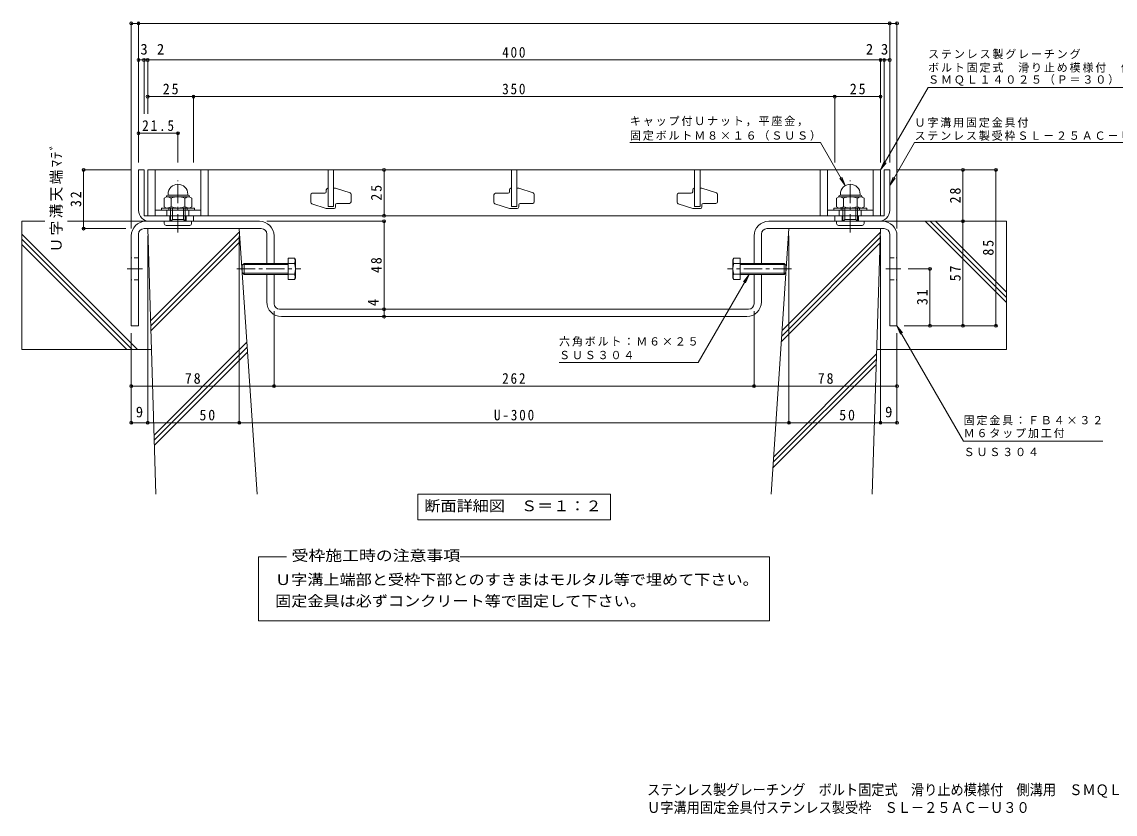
# Model space of a CAD drawing. Units: millimetres at full size. Extents: x -437 to 461, y -392 to 305.
# Drawn here: x -437 to 160, y -392 to 41 of the extents above; entities that cross this region are included whole.
import ezdxf
from ezdxf.enums import TextEntityAlignment as Align

# ---------------------------------------------------------------- set-up
doc = ezdxf.new("R2010")
doc.units = ezdxf.units.MM
doc.header["$LTSCALE"] = 2
doc.header["$PDMODE"] = 32
doc.header["$PDSIZE"] = 1.6
doc.linetypes.add('CHAIN1', pattern=[8, 5, -1, 1, -1])
doc.linetypes.add('DASHED1', pattern=[1.8, 1.2, -0.6])
for name, color, linetype, lineweight in [('D-1_躯体', 2, 'Continuous', 9), ('D-2_仕上', 3, 'Continuous', 9), ('D-4_文字', 7, 'Continuous', 9), ('D-5_建具', 7, 'Continuous', 9), ('D-6_間仕切', 6, 'Continuous', 5), ('D-8_ハッチ', 3, 'Continuous', 9), ('D-A_インテリア', 2, 'Continuous', 9), ('D-B_衛生陶器', 2, 'Continuous', 9)]:
    doc.layers.add(name, color=color, linetype=linetype, lineweight=lineweight)
doc.layers.add('F-0_F-0ﾚｲﾔ', color=2, linetype='Continuous')
doc.styles.add('ＭＳ ゴシック', font='')
doc.styles.get('ＭＳ ゴシック').set_extended_font_data('MS Gothic')

msp = doc.modelspace()

# ---------------------------------------------------------------- linework, layer by layer
at = {"layer": 'D-1_躯体'}
for p, q in [((-373.179, -40.274), (-373.179, -62.274)), ((33.821, -65.074), (33.821, -40.274)), ((33.821, -40.274), (36.821, -40.274)), ((36.821, -40.274), (36.821, -62.274)), ((-356.179, -68.274), (-356.179, -65.274)), ((-347.179, -68.274), (-347.179, -65.274)), ((10.821, -68.274), (10.821, -65.274)), ((19.821, -68.274), (19.821, -65.274))]:
    msp.add_line(p, q, dxfattribs=at)
for points in [[(-370.179, -65.074), (-370.179, -40.274), (-373.179, -40.274)], [(-367.179, -68.274), (-343.179, -68.274), (-343.179, -65.274), (-369.979, -65.274)], [(30.821, -68.274), (6.821, -68.274), (6.821, -65.274), (33.621, -65.274)]]:
    msp.add_lwpolyline(points, dxfattribs=at)
for centre, radius, start, end in [((-367.179, -62.274), 6, 180, 270), ((-369.979, -65.074), 0.2, 180, 270), ((30.821, -62.274), 6, 270, 0), ((33.621, -65.074), 0.2, 270, 0)]:
    msp.add_arc(centre, radius, start, end, dxfattribs=at)
at = {"layer": 'D-2_仕上'}
for p, q in [((-368.179, -65.274), (-368.179, -40.274)), ((-364.179, -65.274), (-364.179, -40.274)), ((-339.179, -65.274), (-339.179, -40.274)), ((-335.179, -65.274), (-335.179, -40.274)), ((-269.679, -60.274), (-269.679, -40.274)), ((-266.679, -40.274), (-266.679, -60.274)), ((-169.679, -60.274), (-169.679, -40.274)), ((-166.679, -40.274), (-166.679, -60.274)), ((-69.679, -60.274), (-69.679, -40.274)), ((-66.679, -40.274), (-66.679, -60.274)), ((-1.179, -40.274), (-1.179, -65.274)), ((2.821, -40.274), (2.821, -65.274)), ((27.821, -40.274), (27.821, -65.274)), ((-278.379, -53.024), (-271.479, -53.024)), ((-270.679, -52.224), (-270.679, -51.074)), ((-269.879, -50.274), (-269.679, -50.274)), ((-257.179, -53.606), (-257.179, -57.724)), ((-178.379, -53.024), (-171.479, -53.024)), ((-170.679, -52.224), (-170.679, -51.074)), ((-169.879, -50.274), (-169.679, -50.274)), ((-157.179, -53.606), (-157.179, -57.724)), ((-78.379, -53.024), (-71.479, -53.024)), ((-70.679, -52.224), (-70.679, -51.074)), ((-69.879, -50.274), (-69.679, -50.274)), ((-57.179, -53.606), (-57.179, -57.724)), ((-279.179, -57.942), (-279.179, -53.824)), ((-270.679, -61.274), (-278.625, -58.703)), ((-265.679, -59.324), (-265.679, -60.474)), ((-257.979, -58.524), (-264.879, -58.524)), ((-179.179, -57.942), (-179.179, -53.824)), ((-170.679, -61.274), (-178.625, -58.703)), ((-165.679, -59.324), (-165.679, -60.474)), ((-157.979, -58.524), (-164.879, -58.524)), ((-79.179, -57.942), (-79.179, -53.824)), ((-70.679, -61.274), (-78.625, -58.703)), ((-65.679, -59.324), (-65.679, -60.474)), ((-57.979, -58.524), (-64.879, -58.524)), ((31.821, -65.274), (-368.179, -65.274)), ((-339.179, -62.274), (-364.179, -62.274)), ((-357.679, -65.274), (-357.679, -62.274)), ((-345.679, -65.274), (-345.679, -62.274)), ((-266.479, -61.274), (-270.679, -61.274)), ((-269.679, -60.274), (-266.679, -60.274)), ((-166.479, -61.274), (-170.679, -61.274)), ((-169.679, -60.274), (-166.679, -60.274)), ((-66.479, -61.274), (-70.679, -61.274)), ((-69.679, -60.274), (-66.679, -60.274)), ((27.821, -62.274), (2.821, -62.274)), ((9.321, -65.274), (9.321, -62.274)), ((21.321, -65.274), (21.321, -62.274))]:
    msp.add_line(p, q, dxfattribs=at)
for points in [[(-368.179, -40.274), (31.821, -40.274), (31.821, -65.274)], [(-266.679, -50.274), (-265.679, -50.274), (-257.733, -52.844)], [(-166.679, -50.274), (-165.679, -50.274), (-157.733, -52.844)], [(-66.679, -50.274), (-65.679, -50.274), (-57.733, -52.844)]]:
    msp.add_lwpolyline(points, dxfattribs=at)
for centre, start, end in [((-278.379, -53.824), 90, 180), ((-271.479, -52.224), 270, 0), ((-269.879, -51.074), 90, 180), ((-257.979, -53.606), 0, 72.07208), ((-178.379, -53.824), 90, 180), ((-171.479, -52.224), 270, 0), ((-169.879, -51.074), 90, 180), ((-157.979, -53.606), 0, 72.07208), ((-78.379, -53.824), 90, 180), ((-71.479, -52.224), 270, 0), ((-69.879, -51.074), 90, 180), ((-57.979, -53.606), 0, 72.07208), ((-278.379, -57.942), 180, 252.07208), ((-264.879, -59.324), 90, 180), ((-257.979, -57.724), 270, 0), ((-178.379, -57.942), 180, 252.07208), ((-164.879, -59.324), 90, 180), ((-157.979, -57.724), 270, 0), ((-78.379, -57.942), 180, 252.07208), ((-64.879, -59.324), 90, 180), ((-57.979, -57.724), 270, 0), ((-266.479, -60.474), 270, 0), ((-166.479, -60.474), 270, 0), ((-66.479, -60.474), 270, 0)]:
    msp.add_arc(centre, 0.8, start, end, dxfattribs=at)
at = {"layer": 'D-4_文字'}
for p, q in [((-377.179, 40.326), (-377.179, -72.274)), ((-377.179, 39.726), (-373.179, 39.726)), ((-373.179, 40.326), (-373.179, -36.274)), ((-373.179, 39.726), (36.821, 39.726)), ((36.821, 40.326), (36.821, -36.274)), ((36.821, 39.726), (40.821, 39.726)), ((40.821, 40.326), (40.821, -72.274)), ((-373.179, 19.726), (-370.179, 19.726)), ((-370.179, 20.326), (-370.179, -9.664)), ((-370.179, 19.726), (-368.179, 19.726)), ((-368.179, 20.326), (-368.179, -9.664)), ((-368.179, 19.726), (31.821, 19.726)), ((31.821, 20.326), (31.821, -36.274)), ((31.821, 19.726), (33.821, 19.726)), ((33.821, 20.326), (33.821, -36.274)), ((33.821, 19.726), (36.821, 19.726)), ((-343.179, 0.326), (-343.179, -36.274)), ((6.821, 0.326), (6.821, -36.274)), ((-368.179, -0.274), (-343.179, -0.274)), ((-343.179, -0.274), (6.821, -0.274)), ((6.821, -0.274), (31.821, -0.274)), ((-373.179, -20.274), (-351.679, -20.274)), ((-351.679, -19.674), (-351.679, -36.274)), ((-403.779, -40.274), (-377.179, -40.274)), ((-403.179, -40.274), (-403.179, -72.274)), ((-239.179, -40.274), (-239.179, -65.274)), ((95.421, -40.274), (40.821, -40.274)), ((76.821, -68.274), (76.821, -40.274)), ((94.821, -125.274), (94.821, -40.274)), ((-238.579, -68.274), (-303.179, -68.274)), ((-239.179, -68.274), (-239.179, -116.274)), ((76.821, -125.274), (76.821, -68.274)), ((-403.779, -72.274), (-380.107, -72.274)), ((-368.179, -178.809), (-368.179, -76.274)), ((-318.179, -178.809), (-318.179, -76.274)), ((-18.179, -178.809), (-18.179, -76.274)), ((31.821, -178.809), (31.821, -76.274)), ((59.421, -94.274), (46.95, -94.274)), ((58.821, -125.274), (58.821, -94.274)), ((-299.179, -158.831), (-299.179, -117.274)), ((-239.179, -116.274), (-239.179, -120.274)), ((-37.179, -158.831), (-37.179, -117.274)), ((95.421, -125.274), (44.821, -125.274)), ((-377.179, -178.809), (-377.179, -129.274)), ((40.821, -178.809), (40.821, -129.274)), ((-377.179, -158.231), (-299.179, -158.231)), ((-299.179, -158.231), (-37.179, -158.231)), ((-37.179, -158.231), (40.821, -158.231)), ((-377.179, -178.209), (-368.179, -178.209)), ((-368.179, -178.209), (-318.179, -178.209)), ((-318.179, -178.209), (-18.179, -178.209)), ((-18.179, -178.209), (31.821, -178.209)), ((31.821, -178.209), (40.821, -178.209))]:
    msp.add_line(p, q, dxfattribs=at)
for p in [(-377.179, 39.726), (-373.179, 39.726), (36.821, 39.726), (40.821, 39.726), (-373.179, 19.726), (-370.179, 19.726), (-368.179, 19.726), (31.821, 19.726), (33.821, 19.726), (36.821, 19.726), (-368.179, -0.274), (-343.179, -0.274), (6.821, -0.274), (31.821, -0.274), (-373.179, -20.274), (-351.679, -20.274), (-403.179, -40.274), (-239.179, -40.274), (76.821, -40.274), (94.821, -40.274), (-239.179, -65.274), (-403.179, -72.274), (-239.179, -68.274), (76.821, -68.274), (58.821, -94.274), (-239.179, -116.274), (-239.179, -120.274), (58.821, -125.274), (76.821, -125.274), (94.821, -125.274), (-377.179, -158.231), (-299.179, -158.231), (-37.179, -158.231), (40.821, -158.231), (-377.179, -178.209), (-368.179, -178.209), (-318.179, -178.209), (-18.179, -178.209), (31.821, -178.209), (40.821, -178.209)]:
    msp.add_point(p, dxfattribs=at)
at = {"layer": 'D-5_建具'}
for p, q in [((57.802, 4.726), (31.821, -40.274)), ((57.802, 4.726), (189.806, 4.726)), ((-104.964, -25.274), (-0.96, -25.274)), ((-0.96, -25.274), (12.621, -48.797)), ((50.389, -25.274), (36.821, -48.774)), ((50.389, -25.274), (182.393, -25.274)), ((31.821, -40.274), (33.735, -35.654)), ((31.821, -40.274), (34.865, -36.307)), ((12.621, -48.797), (9.577, -44.83)), ((12.621, -48.797), (10.708, -44.178)), ((36.821, -48.774), (38.735, -44.154)), ((36.821, -48.774), (39.865, -44.807)), ((-39.921, -97.274), (-42.964, -101.24)), ((40.821, -125.274), (42.735, -129.893)), ((-67.633, -145.274), (-143.633, -145.274)), ((153.194, -188.274), (77.194, -188.274)), ((-220.779, -217.274), (-115.579, -217.274)), ((-220.779, -217.274), (-220.779, -231.274)), ((-115.579, -217.274), (-115.579, -231.274)), ((-220.779, -231.274), (-115.579, -231.274)), ((-307.637, -251.397), (-292.421, -251.397)), ((-307.637, -286.319), (-307.637, -251.397)), ((-197.707, -251.397), (-28.721, -251.397)), ((-28.721, -251.397), (-28.721, -286.319)), ((-28.721, -286.319), (-307.637, -286.319))]:
    msp.add_line(p, q, dxfattribs=at)
for points in [[(-67.633, -145.274), (-39.921, -97.274), (-41.834, -101.893)], [(77.194, -188.274), (40.821, -125.274), (43.865, -129.24)]]:
    msp.add_lwpolyline(points, dxfattribs=at)
at = {"layer": 'D-6_間仕切'}
for p, q in [((-436.859, -68.274), (-436.859, -138.274)), ((-424.334, -68.274), (-436.859, -68.274)), ((-369.189, -68.274), (-411.992, -68.274)), ((32.821, -68.274), (100.521, -68.274)), ((100.521, -112.656), (56.138, -68.274)), ((100.521, -109.828), (58.967, -68.274)), ((100.521, -106.999), (61.795, -68.274)), ((100.521, -68.274), (100.521, -138.274)), ((-373.816, -138.274), (-436.859, -75.231)), ((-368.179, -72.274), (-318.179, -72.274)), ((-368.179, -72.274), (-363.648, -217.274)), ((-366.606, -122.602), (-318.06, -74.056)), ((-366.52, -125.344), (-317.883, -76.707)), ((-308.512, -217.274), (-318.179, -72.274)), ((-27.846, -217.274), (-18.179, -72.274)), ((-22.088, -130.912), (31.669, -77.155)), ((-21.886, -127.881), (31.76, -74.236)), ((31.821, -72.274), (-18.179, -72.274)), ((31.821, -72.274), (27.29, -217.274)), ((-376.645, -138.274), (-436.859, -78.06)), ((-379.473, -138.274), (-436.859, -80.888)), ((-366.435, -128.087), (-317.707, -79.359)), ((-22.29, -133.942), (31.577, -80.075)), ((-364.658, -184.947), (-314.042, -134.33)), ((-364.572, -187.689), (-313.865, -136.982)), ((-366.116, -138.274), (-436.859, -138.274)), ((-364.486, -190.432), (-313.688, -139.634)), ((-26.478, -196.767), (29.686, -140.603)), ((29.759, -138.274), (100.521, -138.274)), ((-26.883, -202.828), (29.503, -146.442)), ((-26.68, -199.798), (29.595, -143.523))]:
    msp.add_line(p, q, dxfattribs=at)
at = {"layer": 'D-8_ハッチ'}
for p, q in [((-369.179, -68.274), (-307.179, -68.274)), ((-29.179, -68.274), (32.821, -68.274)), ((-377.179, -125.274), (-377.179, -76.274)), ((-373.179, -125.274), (-373.179, -75.274)), ((-370.179, -72.274), (-306.179, -72.274)), ((-303.179, -75.274), (-303.179, -91.274)), ((-299.179, -76.274), (-299.179, -91.274)), ((-37.179, -91.274), (-37.179, -76.274)), ((-33.179, -91.274), (-33.179, -75.274)), ((-30.179, -72.274), (33.821, -72.274)), ((36.821, -75.274), (36.821, -125.274)), ((40.821, -76.274), (40.821, -125.274)), ((-303.179, -97.274), (-303.179, -112.274)), ((-299.179, -97.274), (-299.179, -113.274)), ((-37.179, -113.274), (-37.179, -97.274)), ((-33.179, -112.274), (-33.179, -97.274)), ((-296.179, -116.274), (-40.179, -116.274)), ((-377.179, -125.274), (-373.179, -125.274)), ((-295.179, -120.274), (-41.179, -120.274)), ((40.821, -125.274), (36.821, -125.274))]:
    msp.add_line(p, q, dxfattribs=at)
at = {"layer": 'D-8_ハッチ', "linetype": 'DASHED1'}
for p, q in [((-373.179, -88.274), (-377.179, -88.274)), ((36.821, -88.274), (40.821, -88.274)), ((-373.179, -100.274), (-377.179, -100.274)), ((36.821, -100.274), (40.821, -100.274))]:
    msp.add_line(p, q, dxfattribs=at)
at = {"layer": 'D-8_ハッチ', "color": 7, "linetype": 'CHAIN1'}
for p, q in [((-379.307, -94.274), (-371.05, -94.274)), ((34.693, -94.274), (42.95, -94.274))]:
    msp.add_line(p, q, dxfattribs=at)
at = {"layer": 'D-8_ハッチ'}
for centre, radius, start, end in [((-369.179, -76.274), 8, 90, 180), ((-307.179, -76.274), 8, 0, 90), ((-29.179, -76.274), 8, 90, 180), ((32.821, -76.274), 8, 0, 90), ((-370.179, -75.274), 3, 90, 180), ((-306.179, -75.274), 3, 0, 90), ((-30.179, -75.274), 3, 90, 180), ((33.821, -75.274), 3, 0, 90), ((-295.179, -112.274), 8, 180, 270), ((-296.179, -113.274), 3, 180, 270), ((-41.179, -112.274), 8, 270, 0), ((-40.179, -113.274), 3, 270, 0)]:
    msp.add_arc(centre, radius, start, end, dxfattribs=at)
at = {"layer": 'D-A_インテリア'}
for p, q in [((-291.579, -88.5), (-288.083, -88.5)), ((-291.579, -88.5), (-291.579, -100.047)), ((-288.083, -88.5), (-287.579, -89.374)), ((-287.579, -89.374), (-287.579, -99.174)), ((-48.275, -88.5), (-48.779, -89.374)), ((-48.779, -89.374), (-48.779, -99.174)), ((-44.779, -88.5), (-48.275, -88.5)), ((-44.779, -88.5), (-44.779, -100.047)), ((-315.579, -91.274), (-316.579, -92.274)), ((-316.579, -92.274), (-316.579, -96.274)), ((-291.579, -91.874), (-316.179, -91.874)), ((-315.579, -91.274), (-315.579, -97.274)), ((-291.579, -91.274), (-315.579, -91.274)), ((-291.579, -91.387), (-288.083, -91.387)), ((-44.779, -91.387), (-48.275, -91.387)), ((-44.779, -91.274), (-20.779, -91.274)), ((-44.779, -91.874), (-20.179, -91.874)), ((-20.779, -91.274), (-19.779, -92.274)), ((-20.779, -91.274), (-20.779, -97.274)), ((-19.779, -92.274), (-19.779, -96.274)), ((-315.579, -97.274), (-316.579, -96.274)), ((-291.579, -96.674), (-316.179, -96.674)), ((-291.579, -97.274), (-315.579, -97.274)), ((-291.579, -97.16), (-288.083, -97.16)), ((-291.579, -100.047), (-288.083, -100.047)), ((-288.083, -100.047), (-287.579, -99.174)), ((-48.275, -100.047), (-48.779, -99.174)), ((-44.779, -97.16), (-48.275, -97.16)), ((-44.779, -100.047), (-48.275, -100.047)), ((-44.779, -96.674), (-20.179, -96.674)), ((-44.779, -97.274), (-20.779, -97.274)), ((-20.779, -97.274), (-19.779, -96.274))]:
    msp.add_line(p, q, dxfattribs=at)
at = {"layer": 'D-A_インテリア', "color": 7, "linetype": 'CHAIN1'}
for p, q in [((-319.579, -94.274), (-284.579, -94.274)), ((-16.779, -94.274), (-51.779, -94.274))]:
    msp.add_line(p, q, dxfattribs=at)
at = {"layer": 'D-A_インテリア'}
for centre, radius, start, end in [((-290.583, -89.943), 2.887, 330.00001, 29.99999), ((-45.775, -89.943), 2.887, 150.00001, 209.99999), ((-296.093, -94.274), 8.514, 340.18087, 19.81913), ((-40.265, -94.274), 8.514, 160.18087, 199.81913), ((-290.583, -98.604), 2.887, 330.00001, 29.99999), ((-45.775, -98.604), 2.887, 150.00001, 209.99999)]:
    msp.add_arc(centre, radius, start, end, dxfattribs=at)
at = {"layer": 'D-B_衛生陶器', "color": 7, "linetype": 'CHAIN1'}
for p, q in [((-351.679, -74.355), (-351.679, -45.947)), ((15.321, -74.355), (15.321, -45.947))]:
    msp.add_line(p, q, dxfattribs=at)
at = {"layer": 'D-B_衛生陶器'}
for p, q in [((-357.079, -53.974), (-357.079, -53.474)), ((-346.279, -53.974), (-346.279, -53.474)), ((9.921, -53.974), (9.921, -53.474)), ((20.721, -53.974), (20.721, -53.474)), ((-357.881, -54.974), (-359.184, -55.726)), ((-359.184, -55.726), (-359.184, -60.321)), ((-358.079, -54.974), (-358.079, -55.088)), ((-345.477, -54.974), (-357.881, -54.974)), ((-346.279, -53.974), (-357.079, -53.974)), ((-355.432, -55.726), (-355.432, -60.321)), ((-347.926, -55.726), (-347.926, -60.321)), ((-345.477, -54.974), (-344.173, -55.726)), ((-345.279, -54.974), (-345.279, -55.088)), ((-344.173, -55.726), (-344.173, -60.321)), ((9.119, -54.974), (7.816, -55.726)), ((7.816, -55.726), (7.816, -60.321)), ((8.921, -54.974), (8.921, -55.088)), ((21.523, -54.974), (9.119, -54.974)), ((20.721, -53.974), (9.921, -53.974)), ((11.568, -55.726), (11.568, -60.321)), ((19.074, -55.726), (19.074, -60.321)), ((21.523, -54.974), (22.827, -55.726)), ((21.721, -54.974), (21.721, -55.088)), ((22.827, -55.726), (22.827, -60.321)), ((-360.679, -61.074), (-342.679, -61.074)), ((-357.881, -61.074), (-359.184, -60.321)), ((-356.679, -61.074), (-356.679, -62.274)), ((-355.679, -68.274), (-355.679, -61.074)), ((-354.679, -67.274), (-354.679, -61.074)), ((-348.679, -67.274), (-348.679, -61.074)), ((-347.679, -68.274), (-347.679, -61.074)), ((-346.679, -61.074), (-346.679, -62.274)), ((-345.477, -61.074), (-344.173, -60.321)), ((6.321, -61.074), (24.321, -61.074)), ((9.119, -61.074), (7.816, -60.321)), ((10.321, -61.074), (10.321, -62.274)), ((11.321, -68.274), (11.321, -61.074)), ((12.321, -67.274), (12.321, -61.074)), ((18.321, -67.274), (18.321, -61.074)), ((19.321, -68.274), (19.321, -61.074)), ((20.321, -61.074), (20.321, -62.274)), ((21.523, -61.074), (22.827, -60.321)), ((-359.179, -69.574), (-359.179, -68.274)), ((-358.179, -70.574), (-345.179, -70.574)), ((-355.679, -68.274), (-354.679, -67.274)), ((-354.679, -67.274), (-348.679, -67.274)), ((-347.679, -68.274), (-348.679, -67.274)), ((-344.179, -69.574), (-344.179, -68.274)), ((7.821, -69.574), (7.821, -68.274)), ((8.821, -70.574), (21.821, -70.574)), ((11.321, -68.274), (12.321, -67.274)), ((12.321, -67.274), (18.321, -67.274)), ((19.321, -68.274), (18.321, -67.274)), ((22.821, -69.574), (22.821, -68.274))]:
    msp.add_line(p, q, dxfattribs=at)
for points in [[(-342.679, -61.074), (-342.679, -62.274), (-360.679, -62.274), (-360.679, -61.074)], [(24.321, -61.074), (24.321, -62.274), (6.321, -62.274), (6.321, -61.074)]]:
    msp.add_lwpolyline(points, dxfattribs=at)
for centre, radius, start, end in [((-351.679, -53.474), 5.4, 0, 180), ((15.321, -53.474), 5.4, 0, 180), ((-357.079, -54.974), 1, 90, 180), ((-357.881, -59.337), 4.363, 55.84651, 90.00017), ((-351.679, -64.708), 9.734, 67.32404, 112.67596), ((-345.477, -59.337), 4.363, 89.99983, 124.15349), ((-346.279, -54.974), 1, 0, 90), ((9.921, -54.974), 1, 90, 180), ((9.119, -59.337), 4.363, 55.84651, 90.00017), ((15.321, -64.708), 9.734, 67.32404, 112.67596), ((21.523, -59.337), 4.363, 89.99983, 124.15349), ((20.721, -54.974), 1, 0, 90), ((-357.881, -56.711), 4.363, 269.99983, 304.15349), ((-351.679, -51.339), 9.734, 247.32404, 292.67596), ((-345.477, -56.711), 4.363, 235.84651, 270.00017), ((9.119, -56.711), 4.363, 269.99983, 304.15349), ((15.321, -51.339), 9.734, 247.32404, 292.67596), ((21.523, -56.711), 4.363, 235.84651, 270.00017), ((-358.179, -69.574), 1, 180, 270), ((-345.179, -69.574), 1, 270, 0), ((8.821, -69.574), 1, 180, 270), ((21.821, -69.574), 1, 270, 0)]:
    msp.add_arc(centre, radius, start, end, dxfattribs=at)

# ---------------------------------------------------------------- texts
at = {"layer": 'D-4_文字', "color": 2, "style": 'ＭＳ ゴシック'}
for s, p in [('3', (-372.158, 20.926)), ('2', (-363.146, 20.926)), ('2', (23.823, 20.926)), ('3', (32.056, 20.926)), ('9', (-374.679, -177.009)), ('9', (34.321, -177.009))]:
    msp.add_text(s, height=5.865, dxfattribs=at).set_placement(p, align=Align.BOTTOM_LEFT)
msp.add_text('4', height=5.865, rotation=90, dxfattribs=at).set_placement((-240.379, -114.628), align=Align.BOTTOM_LEFT)
at = {"layer": 'D-4_文字', "color": 2, "char_height": 5.865, "attachment_point": 7, "style": 'ＭＳ ゴシック'}
for s, insert in [('\\T1.27;\\W0.9;400', (-174.679, 20.926)), ('\\T1.27;\\W0.95;25', (-359.929, 0.926)), ('\\T1.27;\\W0.9;350', (-174.679, 0.926)), ('\\T1.27;\\W0.95;25', (15.071, 0.926)), ('\\T1.28;\\W0.9;21.5', (-371.179, -19.074)), ('\\T1.27;\\W0.95;78', (-347.883, -157.031)), ('\\T1.27;\\W0.9;262', (-174.679, -157.031)), ('\\T1.27;\\W0.95;78', (-2.429, -157.031)), ('\\T1.27;\\W0.95;50', (-339.942, -177.009)), ('\\T1.28;\\W0.9;U-300', (-179.179, -177.009)), ('\\T1.27;\\W0.95;50', (9.275, -177.009))]:
    msp.add_mtext(s, dxfattribs=dict(at, insert=insert))
at = {"layer": 'D-4_文字', "color": 2, "char_height": 5.865, "attachment_point": 7, "rotation": 90, "style": 'ＭＳ ゴシック'}
for s, insert in [('\\T1.16;Ｕ字溝天端ﾏﾃﾞ', (-414.503, -85.274)), ('\\T1.27;\\W0.95;32', (-404.379, -60.524)), ('\\T1.27;\\W0.95;25', (-240.379, -57.024)), ('\\T1.27;\\W0.95;28', (75.621, -58.524)), ('\\T1.27;\\W0.95;85', (93.621, -87.024)), ('\\T1.27;\\W0.95;48', (-240.379, -96.524)), ('\\T1.27;\\W0.95;57', (75.621, -101.024)), ('\\T1.27;\\W0.95;31', (57.621, -114.024))]:
    msp.add_mtext(s, dxfattribs=dict(at, insert=insert))
at = {"layer": 'D-5_建具', "color": 2, "style": 'ＭＳ ゴシック'}
for s, width, p in [('断面詳細図\u3000Ｓ＝１：２', 1.1, (-217.179, -228.274)), ('受枠施工時の注意事項', 1.15, (-289.643, -255.366)), ('Ｕ字溝上端部と受枠下部とのすきまはモルタル等で埋めて下さい。', 1.1, (-298.643, -268.507)), ('固定金具は必ずコンクリート等で固定して下さい。', 1.1, (-298.643, -280.167))]:
    msp.add_text(s, height=5.865, dxfattribs=dict(at, width=width)).set_placement(p, align=Align.BOTTOM_LEFT)
at = {"layer": 'D-5_建具', "char_height": 4.399, "attachment_point": 7, "style": 'ＭＳ ゴシック'}
for s, insert in [('\\T1.17;ステンレス製グレーチング', (57.806, 20.225)), ('\\T1.17;ボルト固定式\u3000滑り止め模様付\u3000側溝用', (57.806, 12.828)), ('\\T1.17;ＳＭＱＬ１４０２５（Ｐ＝３０）', (57.806, 5.678)), ('\\T1.17;キャップ付Ｕナット，平座金，', (-104.96, -16.448)), ('\\T1.17;Ｕ字溝用固定金具付', (50.393, -17.172)), ('\\T1.17;固定ボルトＭ８×１６（ＳＵＳ）', (-104.96, -24.322)), ('\\T1.17;ステンレス製受枠ＳＬ－２５ＡＣ－Ｕ３０', (50.393, -24.322)), ('\\T1.17;六角ボルト：Ｍ６×２５', (-143.633, -136.607)), ('\\T1.17;ＳＵＳ３０４', (-143.633, -143.607)), ('\\T1.17;固定金具：ＦＢ４×３２', (77.194, -179.607)), ('\\T1.17;Ｍ６タップ加工付', (77.194, -186.607)), ('\\T1.17;ＳＵＳ３０４', (77.194, -196.494))]:
    msp.add_mtext(s, dxfattribs=dict(at, insert=insert))
at = {"layer": 'F-0_F-0ﾚｲﾔ', "style": 'ＭＳ ゴシック', "width": 0.9}
for s, p in [('ステンレス製グレーチング\u3000ボルト固定式\u3000滑り止め模様付\u3000側溝用\u3000ＳＭＱＬ\u3000１４０２５（Ｐ＝３０）', (-95.565, -383.172)), ('Ｕ字溝用固定金具付ステンレス製受枠\u3000ＳＬ－２５ＡＣ－Ｕ３０', (-95.565, -392.863))]:
    msp.add_text(s, height=5.865, dxfattribs=at).set_placement(p, align=Align.BOTTOM_LEFT)

doc.saveas('drawing.dxf')
